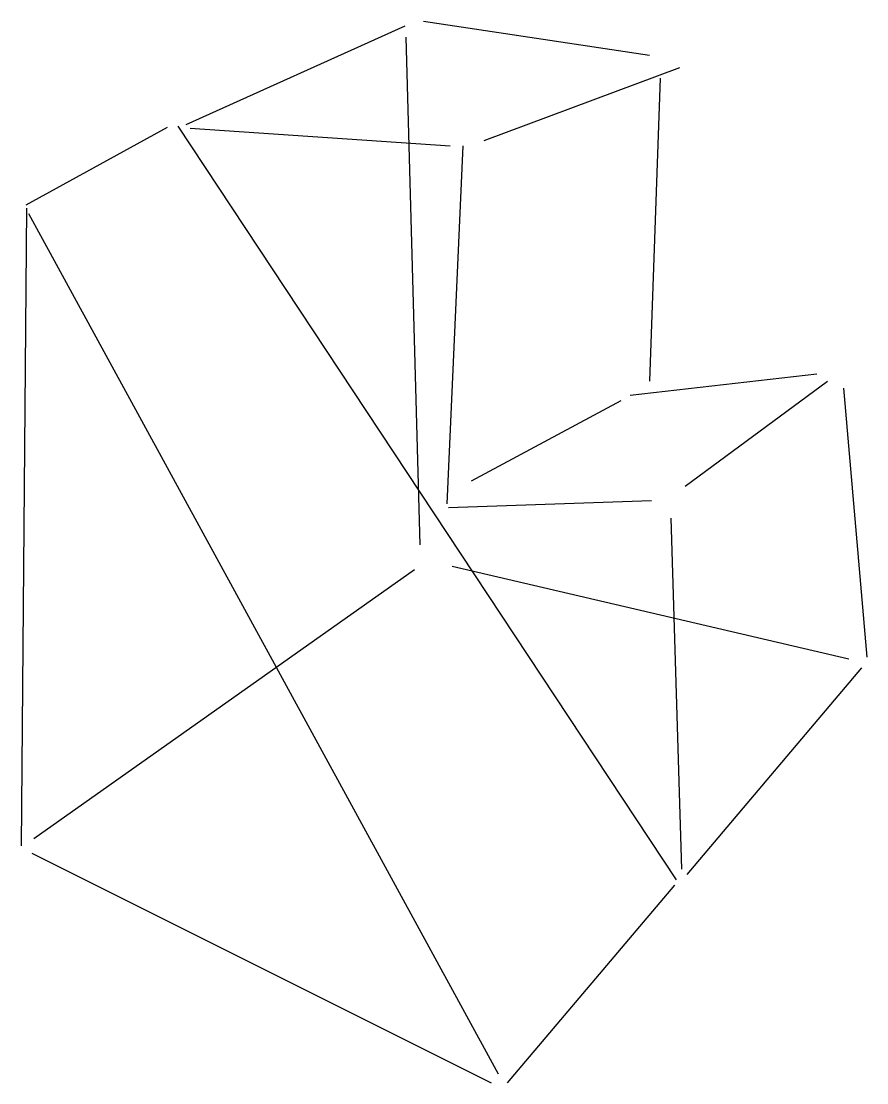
# Model space of a CAD drawing. Header units: metres. Extents: x -98 to 40, y 130 to 303.
import ezdxf

# ---------------------------------------------------------------- set-up
doc = ezdxf.new("R2010")
doc.units = ezdxf.units.M

msp = doc.modelspace()

# ---------------------------------------------------------------- linework, layer by layer
at = {"color": 0, "linetype": 'CONTINUOUS'}
for p, q in [((-71.048896, 286.381703), (-35.19653, 302.558991)), ((-32.208833, 303.287697), (4.809464, 297.749527)), ((-35.123659, 300.664353), (-32.791798, 217.591798)), ((-22.298423, 283.75836), (9.764669, 295.709148)), ((6.55836, 293.960252), (4.809464, 244.408202)), ((-97.282334, 273.264984), (-74.109464, 285.944479)), ((-72.433438, 286.090221), (9.181703, 162.79306)), ((-70.39306, 285.798738), (-27.836593, 282.883912)), ((-25.796215, 282.883912), (-28.419558, 224.295899)), ((-97.209464, 272.682019), (-98.083912, 168.33123)), ((-96.917981, 271.807571), (-19.966562, 131.021451)), ((1.603155, 242.076341), (32.208833, 245.574132)), ((10.639117, 227.210726), (33.957729, 244.408202)), ((36.581073, 243.242271), (40.370347, 199.228391)), ((-24.338801, 228.085174), (0.145741, 241.201893)), ((-28.128076, 223.712934), (5.100946, 224.878864)), ((8.307256, 221.964038), (10.056151, 164.541956)), ((-27.54511, 214.094006), (37.455521, 198.936909)), ((-33.666246, 213.511041), (-96.043533, 169.497161)), ((39.495899, 197.479495), (10.930599, 163.667508)), ((-96.335016, 167.1653), (-21.132492, 129.564038)), ((8.890221, 161.918612), (-18.509148, 129.564038))]:
    msp.add_line(p, q, dxfattribs=at)

doc.saveas('drawing.dxf')
